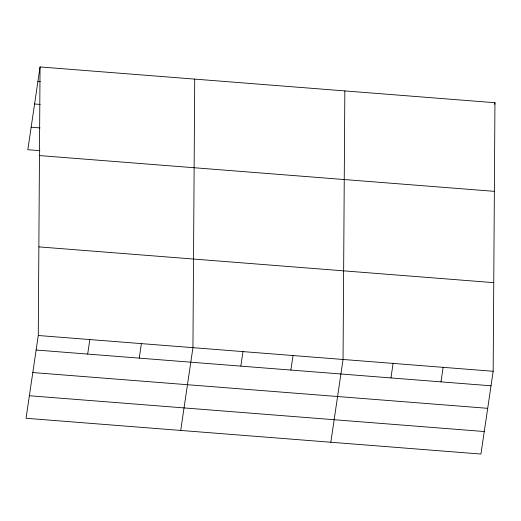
<?xml version="1.0" encoding="UTF-8"?>
<svg xmlns="http://www.w3.org/2000/svg" width="521" height="521" viewBox="0 0 521 521"><rect width="100%" height="100%" fill="white"/><g stroke="black" fill="none" stroke-linecap="round" stroke-linejoin="round"><path stroke-width="0.78" d="M38.274 335.504L40.052 66.948L494.95 102.722L493.166 371.278L480.948 454.052L26.05 418.278L38.274 335.504L493.166 371.278M194.717 79.114L192.939 347.67L180.715 430.437M344.837 90.914L343.052 359.47L330.828 442.244M40.052 66.948L27.834 149.722L39.915 150.673M87.684 354.078L89.827 339.555M139.237 358.135L141.38 343.613M240.832 366.126L242.975 351.603M290.868 370.06L293.017 355.537M390.945 377.927L393.095 363.404M440.987 381.86L443.13 367.344M494.722 104.252L494.95 102.722M37.909 81.471L40.325 81.66M34.581 103.992L40.221 104.441M31.156 127.202L40.019 127.899M39.466 155.571L494.364 191.344M38.86 246.882L493.758 282.656M36.131 350.027L491.023 385.8M32.803 372.548L487.695 408.321M29.378 395.752L484.269 431.525"/></g></svg>
